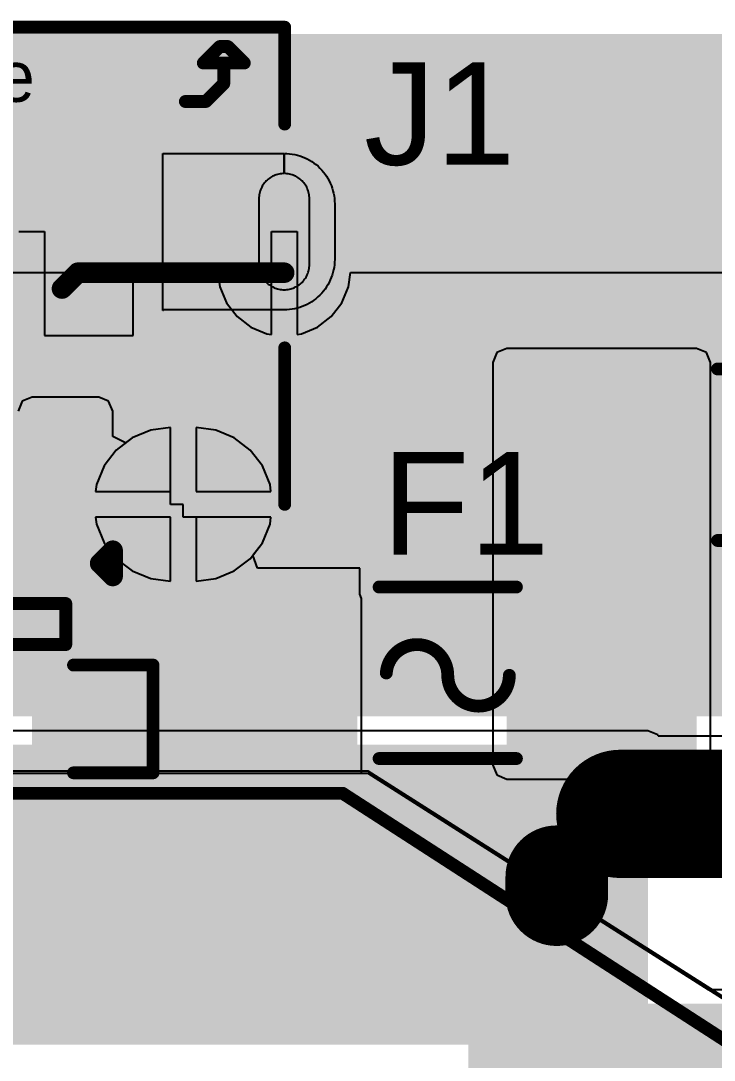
# Model space of a CAD drawing. Header units: millimetres. Extents: x -0.27 to 4.7, y -0.39 to 2.83.
# Drawn here: x 1.3506 to 1.6209, y 2.363 to 2.7681 of the extents above; entities that cross this region are included whole.
import ezdxf

# ---------------------------------------------------------------- set-up
doc = ezdxf.new("R2010")
doc.units = ezdxf.units.MM
doc.header["$MEASUREMENT"] = 0
for name, color, linetype in [('BottomLayer', 5, 'Continuous'), ('BottomSolder', 6, 'Continuous'), ('MultiLayer', 9, 'Continuous'), ('PadHoleLayer', 156, 'Continuous'), ('TopLayer', 1, 'Continuous'), ('TopOverlay', 2, 'Continuous'), ('TopPaste', 8, 'Continuous'), ('TopSolder', 216, 'Continuous'), ('ViaHoleLayer', 16, 'Continuous')]:
    doc.layers.add(name, color=color, linetype=linetype)
doc.styles.add('Arial', font='', dxfattribs={"height": 0.2})
doc.styles.get('Arial').set_extended_font_data('Arial')

# ---------------------------------------------------------------- blocks, each defined once
blk = doc.blocks.new('C___0603_25')
at = {"layer": 'TopLayer'}
for points in [[(-0.015, 0.0175), (-0.015, -0.0175), (-0.045, -0.0175), (-0.045, 0.0175)], [(0.045, 0.0175), (0.045, -0.0175), (0.015, -0.0175), (0.015, 0.0175)]]:
    blk.add_hatch(color=1, dxfattribs=at).paths.add_polyline_path(points)
at = {"layer": 'TopPaste'}
for points in [[(-0.015, 0.0175), (-0.015, -0.0175), (-0.045, -0.0175), (-0.045, 0.0175)], [(0.045, 0.0175), (0.045, -0.0175), (0.015, -0.0175), (0.015, 0.0175)]]:
    blk.add_hatch(color=8, dxfattribs=at).paths.add_polyline_path(points)
at = {"layer": 'TopSolder'}
for points in [[(-0.01264, 0.01986), (-0.01264, -0.01986), (-0.04736, -0.01986), (-0.04736, 0.01986)], [(0.04736, 0.01986), (0.04736, -0.01986), (0.01264, -0.01986), (0.01264, 0.01986)]]:
    blk.add_hatch(color=216, dxfattribs=at).paths.add_polyline_path(points)
at = {"layer": 'TopOverlay', "const_width": 0.005}
for points in [[(-0.049, 0.021), (-0.018, 0.021)], [(-0.049, -0.021), (-0.049, 0.021)], [(0.018, 0.021), (0.049, 0.021)], [(0.049, -0.021), (0.049, 0.021)], [(-0.049, -0.021), (-0.018, -0.021)], [(0.018, -0.021), (0.049, -0.021)]]:
    blk.add_lwpolyline(points, dxfattribs=at)
at = {"layer": 'TopOverlay', "const_width": 0.0025}
for points in [[(-0.05025, 0.021, 1), (-0.04775, 0.021, 1)], [(-0.05025, 0.021, 1), (-0.04775, 0.021, 1)], [(-0.01925, 0.021, 1), (-0.01675, 0.021, 1)], [(0.01675, 0.021, 1), (0.01925, 0.021, 1)], [(0.04775, 0.021, 1), (0.05025, 0.021, 1)], [(0.04775, 0.021, 1), (0.05025, 0.021, 1)], [(-0.05025, -0.021, 1), (-0.04775, -0.021, 1)], [(-0.05025, -0.021, 1), (-0.04775, -0.021, 1)], [(-0.01925, -0.021, 1), (-0.01675, -0.021, 1)], [(0.01675, -0.021, 1), (0.01925, -0.021, 1)], [(0.04775, -0.021, 1), (0.05025, -0.021, 1)], [(0.04775, -0.021, 1), (0.05025, -0.021, 1)]]:
    blk.add_lwpolyline(points, format="xyb", close=True, dxfattribs=at)
blk = doc.blocks.new('SSL0804T_220M_N_117')
at = {"layer": 'TopOverlay', "const_width": 0.005}
for points in [[(-0.065, -0.18504), (-0.24684, -0.06747)], [(0.065, -0.18504), (-0.065, -0.18504)]]:
    blk.add_lwpolyline(points, dxfattribs=at)
at = {"layer": 'TopOverlay', "const_width": 0.0025}
blk.add_lwpolyline([(-0.06625, -0.18504, 1), (-0.06375, -0.18504, 1)], format="xyb", close=True, dxfattribs=at)
blk.add_lwpolyline([(-0.06625, -0.18504, 1), (-0.06375, -0.18504, 1)], format="xyb", close=True, dxfattribs=at)
blk = doc.blocks.new('10118194_0001LF__125')
at = {"layer": 'BottomLayer'}
h = blk.add_hatch(color=5, dxfattribs=at)
edge = h.paths.add_edge_path()
edge.add_arc((-0.0935, 0), 0.01969, 270, 450)
edge.add_line((-0.0935, 0.01969), (-0.10335, 0.01969))
edge.add_arc((-0.10335, 0), 0.01969, 90, 270)
edge.add_line((-0.10335, -0.01969), (-0.0935, -0.01969))
h = blk.add_hatch(color=5, dxfattribs=at)
edge = h.paths.add_edge_path()
edge.add_arc((-0.1378, -0.12106), 0.01575, 180, 360)
edge.add_line((-0.12205, -0.12106), (-0.12205, -0.09154))
edge.add_arc((-0.1378, -0.09154), 0.01575, 0, 180)
edge.add_line((-0.15354, -0.09154), (-0.15354, -0.12106))
at = {"layer": 'BottomSolder'}
h = blk.add_hatch(color=6, dxfattribs=at)
edge = h.paths.add_edge_path()
edge.add_arc((-0.0935, 0), 0.02369, 270, 450)
edge.add_line((-0.0935, 0.02369), (-0.10335, 0.02369))
edge.add_arc((-0.10335, 0), 0.02369, 90, 270)
edge.add_line((-0.10335, -0.02369), (-0.0935, -0.02369))
h = blk.add_hatch(color=6, dxfattribs=at)
edge = h.paths.add_edge_path()
edge.add_arc((-0.1378, -0.12106), 0.01975, 180, 360)
edge.add_line((-0.11805, -0.12106), (-0.11805, -0.09154))
edge.add_arc((-0.1378, -0.09154), 0.01975, 0, 180)
edge.add_line((-0.15754, -0.09154), (-0.15754, -0.12106))
at = {"layer": 'MultiLayer'}
h = blk.add_hatch(color=9, dxfattribs=at)
edge = h.paths.add_edge_path()
edge.add_arc((-0.0935, 0), 0.01969, 270, 450)
edge.add_line((-0.0935, 0.01969), (-0.10335, 0.01969))
edge.add_arc((-0.10335, 0), 0.01969, 90, 270)
edge.add_line((-0.10335, -0.01969), (-0.0935, -0.01969))
h = blk.add_hatch(color=9, dxfattribs=at)
edge = h.paths.add_edge_path()
edge.add_arc((-0.1378, -0.12106), 0.01575, 180, 360)
edge.add_line((-0.12205, -0.12106), (-0.12205, -0.09154))
edge.add_arc((-0.1378, -0.09154), 0.01575, 0, 180)
edge.add_line((-0.15354, -0.09154), (-0.15354, -0.12106))
at = {"layer": 'PadHoleLayer'}
h = blk.add_hatch(color=156, dxfattribs=at)
edge = h.paths.add_edge_path()
edge.add_arc((-0.09252, 0), 0.01083, 270, 450)
edge.add_line((-0.09252, 0.01083), (-0.10433, 0.01083))
edge.add_arc((-0.10433, 0), 0.01083, 90, 270)
edge.add_line((-0.10433, -0.01083), (-0.09252, -0.01083))
h = blk.add_hatch(color=156, dxfattribs=at)
edge = h.paths.add_edge_path()
edge.add_arc((-0.1378, -0.11909), 0.00984, 180, 360)
edge.add_line((-0.12795, -0.11909), (-0.12795, -0.0935))
edge.add_arc((-0.1378, -0.0935), 0.00984, 0, 180)
edge.add_line((-0.14764, -0.0935), (-0.14764, -0.11909))
at = {"layer": 'TopLayer'}
for points in [[(-0.05945, 0.02657), (-0.04291, 0.02657), (-0.04291, -0.02657), (-0.05945, -0.02657)], [(-0.0689, -0.07579), (-0.00984, -0.07579), (-0.00984, -0.13681), (-0.0689, -0.13681)]]:
    blk.add_hatch(color=1, dxfattribs=at).paths.add_polyline_path(points)
h = blk.add_hatch(color=1, dxfattribs=at)
edge = h.paths.add_edge_path()
edge.add_arc((-0.0935, 0), 0.01969, 270, 450)
edge.add_line((-0.0935, 0.01969), (-0.10335, 0.01969))
edge.add_arc((-0.10335, 0), 0.01969, 90, 270)
edge.add_line((-0.10335, -0.01969), (-0.0935, -0.01969))
h = blk.add_hatch(color=1, dxfattribs=at)
edge = h.paths.add_edge_path()
edge.add_arc((-0.1378, -0.12106), 0.01575, 180, 360)
edge.add_line((-0.12205, -0.12106), (-0.12205, -0.09154))
edge.add_arc((-0.1378, -0.09154), 0.01575, 0, 180)
edge.add_line((-0.15354, -0.09154), (-0.15354, -0.12106))
at = {"layer": 'TopOverlay'}
blk.add_hatch(color=2, dxfattribs=at).paths.add_polyline_path([(-0.062, -0.042), (-0.04, -0.042), (-0.04, -0.031), (-0.062, -0.031)])
at = {"layer": 'TopPaste'}
for points in [[(-0.05945, 0.02657), (-0.04291, 0.02657), (-0.04291, -0.02657), (-0.05945, -0.02657)], [(-0.0689, -0.07579), (-0.00984, -0.07579), (-0.00984, -0.13681), (-0.0689, -0.13681)]]:
    blk.add_hatch(color=8, dxfattribs=at).paths.add_polyline_path(points)
at = {"layer": 'TopSolder'}
for points in [[(-0.06345, 0.03057), (-0.03891, 0.03057), (-0.03891, -0.03057), (-0.06345, -0.03057)], [(-0.03786, 0.03057), (-0.01332, 0.03057), (-0.01332, -0.03057), (-0.03786, -0.03057)], [(-0.0729, -0.07179), (-0.00584, -0.07179), (-0.00584, -0.14081), (-0.0729, -0.14081)]]:
    blk.add_hatch(color=216, dxfattribs=at).paths.add_polyline_path(points)
h = blk.add_hatch(color=216, dxfattribs=at)
edge = h.paths.add_edge_path()
edge.add_arc((-0.0935, 0), 0.02369, 270, 450)
edge.add_line((-0.0935, 0.02369), (-0.10335, 0.02369))
edge.add_arc((-0.10335, 0), 0.02369, 90, 270)
edge.add_line((-0.10335, -0.02369), (-0.0935, -0.02369))
h = blk.add_hatch(color=216, dxfattribs=at)
edge = h.paths.add_edge_path()
edge.add_arc((-0.1378, -0.12106), 0.01975, 180, 360)
edge.add_line((-0.11805, -0.12106), (-0.11805, -0.09154))
edge.add_arc((-0.1378, -0.09154), 0.01975, 0, 180)
edge.add_line((-0.15754, -0.09154), (-0.15754, -0.12106))
at = {"layer": 'TopLayer'}
for p, q in [((-0.14485, -0.07709), (-0.14388, -0.07675)), ((-0.14388, -0.07675), (-0.14289, -0.07646)), ((-0.14289, -0.07646), (-0.14189, -0.07622)), ((-0.14189, -0.07622), (-0.14087, -0.07603)), ((-0.14087, -0.07603), (-0.13985, -0.0759)), ((-0.13985, -0.0759), (-0.13883, -0.07581)), ((-0.13883, -0.07581), (-0.1378, -0.07579)), ((-0.1378, -0.07579), (-0.09075, -0.07579)), ((-0.09075, -0.07579), (-0.09075, -0.07559)), ((-0.09075, -0.07559), (-0.09055, -0.07559)), ((-0.09055, -0.07559), (-0.09055, -0.13681)), ((-0.15171, -0.08155), (-0.15097, -0.08084)), ((-0.15097, -0.08084), (-0.15018, -0.08017)), ((-0.15018, -0.08017), (-0.14937, -0.07955)), ((-0.14937, -0.07955), (-0.14852, -0.07896)), ((-0.14852, -0.07896), (-0.14764, -0.07842)), ((-0.14764, -0.07842), (-0.14673, -0.07793)), ((-0.14673, -0.07793), (-0.1458, -0.07749)), ((-0.1458, -0.07749), (-0.14485, -0.07709)), ((-0.15484, -0.08563), (-0.1543, -0.08475)), ((-0.1543, -0.08475), (-0.15372, -0.0839)), ((-0.15372, -0.0839), (-0.15309, -0.08308)), ((-0.15309, -0.08308), (-0.15242, -0.0823)), ((-0.15242, -0.0823), (-0.15171, -0.08155)), ((-0.14272, -0.08498), (-0.14316, -0.08525)), ((-0.14226, -0.08473), (-0.14272, -0.08498)), ((-0.1418, -0.08451), (-0.14226, -0.08473)), ((-0.14132, -0.08432), (-0.1418, -0.08451)), ((-0.14084, -0.08414), (-0.14132, -0.08432)), ((-0.14034, -0.084), (-0.14084, -0.08414)), ((-0.13984, -0.08388), (-0.14034, -0.084)), ((-0.13933, -0.08378), (-0.13984, -0.08388)), ((-0.13882, -0.08372), (-0.13933, -0.08378)), ((-0.13831, -0.08367), (-0.13882, -0.08372)), ((-0.1378, -0.08366), (-0.13831, -0.08367)), ((-0.13728, -0.08367), (-0.1378, -0.08366)), ((-0.13677, -0.08372), (-0.13728, -0.08367)), ((-0.13626, -0.08378), (-0.13677, -0.08372)), ((-0.13575, -0.08388), (-0.13626, -0.08378)), ((-0.13525, -0.084), (-0.13575, -0.08388)), ((-0.13475, -0.08414), (-0.13525, -0.084)), ((-0.13427, -0.08432), (-0.13475, -0.08414)), ((-0.13379, -0.08451), (-0.13427, -0.08432)), ((-0.13333, -0.08473), (-0.13379, -0.08451)), ((-0.13287, -0.08498), (-0.13333, -0.08473)), ((-0.13243, -0.08525), (-0.13287, -0.08498)), ((-0.15652, -0.08939), (-0.15617, -0.08842)), ((-0.15617, -0.08842), (-0.15578, -0.08747)), ((-0.15578, -0.08747), (-0.15533, -0.08654)), ((-0.15533, -0.08654), (-0.15484, -0.08563)), ((-0.14657, -0.08904), (-0.14679, -0.0895)), ((-0.14632, -0.08858), (-0.14657, -0.08904)), ((-0.14605, -0.08814), (-0.14632, -0.08858)), ((-0.14576, -0.08772), (-0.14605, -0.08814)), ((-0.14544, -0.08731), (-0.14576, -0.08772)), ((-0.14511, -0.08692), (-0.14544, -0.08731)), ((-0.14475, -0.08654), (-0.14511, -0.08692)), ((-0.14438, -0.08619), (-0.14475, -0.08654)), ((-0.14399, -0.08585), (-0.14438, -0.08619)), ((-0.14358, -0.08554), (-0.14399, -0.08585)), ((-0.14316, -0.08525), (-0.14358, -0.08554)), ((-0.13201, -0.08554), (-0.13243, -0.08525)), ((-0.1316, -0.08585), (-0.13201, -0.08554)), ((-0.13121, -0.08619), (-0.1316, -0.08585)), ((-0.13084, -0.08654), (-0.13121, -0.08619)), ((-0.13048, -0.08692), (-0.13084, -0.08654)), ((-0.13015, -0.08731), (-0.13048, -0.08692)), ((-0.12983, -0.08772), (-0.13015, -0.08731)), ((-0.12954, -0.08814), (-0.12983, -0.08772)), ((-0.12927, -0.08858), (-0.12954, -0.08814)), ((-0.12903, -0.08904), (-0.12927, -0.08858)), ((-0.1288, -0.0895), (-0.12903, -0.08904)), ((-0.15737, -0.09341), (-0.15724, -0.09239)), ((-0.15724, -0.09239), (-0.15705, -0.09138)), ((-0.15705, -0.09138), (-0.15681, -0.09038)), ((-0.15681, -0.09038), (-0.15652, -0.08939)), ((-0.14762, -0.09299), (-0.14764, -0.0935)), ((-0.14758, -0.09248), (-0.14762, -0.09299)), ((-0.14752, -0.09196), (-0.14758, -0.09248)), ((-0.14742, -0.09146), (-0.14752, -0.09196)), ((-0.1473, -0.09096), (-0.14742, -0.09146)), ((-0.14716, -0.09046), (-0.1473, -0.09096)), ((-0.14698, -0.08998), (-0.14716, -0.09046)), ((-0.14679, -0.0895), (-0.14698, -0.08998)), ((-0.12861, -0.08998), (-0.1288, -0.0895)), ((-0.12843, -0.09046), (-0.12861, -0.08998)), ((-0.12829, -0.09096), (-0.12843, -0.09046)), ((-0.12817, -0.09146), (-0.12829, -0.09096)), ((-0.12807, -0.09196), (-0.12817, -0.09146)), ((-0.12801, -0.09248), (-0.12807, -0.09196)), ((-0.12797, -0.09299), (-0.12801, -0.09248)), ((-0.12795, -0.0935), (-0.12797, -0.09299)), ((-0.15748, -0.09547), (-0.15745, -0.09444)), ((-0.15748, -0.11713), (-0.15748, -0.09547)), ((-0.15745, -0.09444), (-0.15737, -0.09341)), ((-0.14764, -0.0935), (-0.14764, -0.11909)), ((-0.12795, -0.0939), (-0.12795, -0.0935)), ((-0.12795, -0.1187), (-0.12795, -0.0939)), ((-0.15745, -0.1182), (-0.15748, -0.11713)), ((-0.15737, -0.11923), (-0.15745, -0.1182)), ((-0.15724, -0.12025), (-0.15737, -0.11923)), ((-0.15705, -0.12126), (-0.15724, -0.12025)), ((-0.15681, -0.12226), (-0.15705, -0.12126)), ((-0.14764, -0.11909), (-0.14762, -0.11966)), ((-0.14762, -0.11966), (-0.14758, -0.12017)), ((-0.14758, -0.12017), (-0.14752, -0.12068)), ((-0.14752, -0.12068), (-0.14742, -0.12118)), ((-0.14742, -0.12118), (-0.1473, -0.12168)), ((-0.12829, -0.12168), (-0.12817, -0.12118)), ((-0.12817, -0.12118), (-0.12807, -0.12068)), ((-0.12807, -0.12068), (-0.12801, -0.12017)), ((-0.12801, -0.12017), (-0.12797, -0.11966)), ((-0.12797, -0.11966), (-0.12795, -0.11909)), ((-0.12795, -0.11909), (-0.12795, -0.1187)), ((-0.15652, -0.12324), (-0.15681, -0.12226)), ((-0.15618, -0.12421), (-0.15652, -0.12324)), ((-0.15578, -0.12516), (-0.15618, -0.12421)), ((-0.15534, -0.12609), (-0.15578, -0.12516)), ((-0.1473, -0.12168), (-0.14716, -0.12217)), ((-0.14716, -0.12217), (-0.14699, -0.12265)), ((-0.14699, -0.12265), (-0.14679, -0.12313)), ((-0.14679, -0.12313), (-0.14657, -0.12359)), ((-0.14657, -0.12359), (-0.14633, -0.12404)), ((-0.14633, -0.12404), (-0.14606, -0.12448)), ((-0.14606, -0.12448), (-0.14577, -0.1249)), ((-0.14577, -0.1249), (-0.14546, -0.12531)), ((-0.14546, -0.12531), (-0.14512, -0.1257)), ((-0.13047, -0.1257), (-0.13014, -0.12531)), ((-0.13014, -0.12531), (-0.12982, -0.1249)), ((-0.12982, -0.1249), (-0.12953, -0.12448)), ((-0.12953, -0.12448), (-0.12926, -0.12404)), ((-0.12926, -0.12404), (-0.12902, -0.12359)), ((-0.12902, -0.12359), (-0.1288, -0.12313)), ((-0.1288, -0.12313), (-0.1286, -0.12265)), ((-0.1286, -0.12265), (-0.12843, -0.12217)), ((-0.12843, -0.12217), (-0.12829, -0.12168)), ((-0.15485, -0.12699), (-0.15534, -0.12609)), ((-0.15431, -0.12787), (-0.15485, -0.12699)), ((-0.15373, -0.12872), (-0.15431, -0.12787)), ((-0.1531, -0.12953), (-0.15373, -0.12872)), ((-0.15244, -0.13031), (-0.1531, -0.12953)), ((-0.14512, -0.1257), (-0.14477, -0.12607)), ((-0.14477, -0.12607), (-0.1444, -0.12642)), ((-0.1444, -0.12642), (-0.14401, -0.12675)), ((-0.14401, -0.12675), (-0.1436, -0.12707)), ((-0.1436, -0.12707), (-0.14318, -0.12736)), ((-0.14318, -0.12736), (-0.14274, -0.12762)), ((-0.14274, -0.12762), (-0.14229, -0.12787)), ((-0.14229, -0.12787), (-0.14183, -0.12809)), ((-0.14183, -0.12809), (-0.14135, -0.12829)), ((-0.14135, -0.12829), (-0.14087, -0.12846)), ((-0.14087, -0.12846), (-0.14038, -0.1286)), ((-0.14038, -0.1286), (-0.13988, -0.12872)), ((-0.13988, -0.12872), (-0.13938, -0.12882)), ((-0.13938, -0.12882), (-0.13887, -0.12888)), ((-0.13887, -0.12888), (-0.13836, -0.12892)), ((-0.13836, -0.12892), (-0.13789, -0.12894)), ((-0.13789, -0.12894), (-0.13789, -0.13681)), ((-0.1377, -0.12894), (-0.13723, -0.12892)), ((-0.1377, -0.13681), (-0.1377, -0.12894)), ((-0.13723, -0.12892), (-0.13672, -0.12888)), ((-0.13672, -0.12888), (-0.13621, -0.12882)), ((-0.13621, -0.12882), (-0.13571, -0.12872)), ((-0.13571, -0.12872), (-0.13521, -0.1286)), ((-0.13521, -0.1286), (-0.13472, -0.12846)), ((-0.13472, -0.12846), (-0.13424, -0.12829)), ((-0.13424, -0.12829), (-0.13376, -0.12809)), ((-0.13376, -0.12809), (-0.1333, -0.12787)), ((-0.1333, -0.12787), (-0.13285, -0.12762)), ((-0.13285, -0.12762), (-0.13241, -0.12736)), ((-0.13241, -0.12736), (-0.13199, -0.12707)), ((-0.13199, -0.12707), (-0.13158, -0.12675)), ((-0.13158, -0.12675), (-0.13119, -0.12642)), ((-0.13119, -0.12642), (-0.13082, -0.12607)), ((-0.13082, -0.12607), (-0.13047, -0.1257)), ((-0.15173, -0.13106), (-0.15244, -0.13031)), ((-0.15098, -0.13177), (-0.15173, -0.13106)), ((-0.1502, -0.13244), (-0.15098, -0.13177)), ((-0.14939, -0.13306), (-0.1502, -0.13244)), ((-0.14854, -0.13364), (-0.14939, -0.13306)), ((-0.14766, -0.13418), (-0.14854, -0.13364)), ((-0.14676, -0.13467), (-0.14766, -0.13418)), ((-0.14583, -0.13511), (-0.14676, -0.13467)), ((-0.14488, -0.13551), (-0.14583, -0.13511)), ((-0.14391, -0.13585), (-0.14488, -0.13551)), ((-0.14293, -0.13614), (-0.14391, -0.13585)), ((-0.14193, -0.13638), (-0.14293, -0.13614)), ((-0.14092, -0.13657), (-0.14193, -0.13638)), ((-0.1399, -0.1367), (-0.14092, -0.13657)), ((-0.13887, -0.13678), (-0.1399, -0.1367)), ((-0.13789, -0.13681), (-0.13887, -0.13678)), ((-0.09055, -0.13681), (-0.1377, -0.13681))]:
    blk.add_line(p, q, dxfattribs=at)
at = {"layer": 'TopOverlay'}
for points, const_width in [([(-0.071, 0.028), (-0.071, 0.018)], 0.00787), ([(-0.066, 0.023), (-0.071, 0.028)], 0.00787), ([(-0.066, 0.023), (-0.071, 0.018)], 0.00787), ([(-0.138, 0), (-0.138, -0.061)], 0.005), ([(-0.138, -0.14823), (-0.138, -0.186)], 0.005), ([(-0.10727, -0.15704), (-0.11427, -0.16404)], 0.005), ([(-0.09927, -0.15704), (-0.10727, -0.15704)], 0.005), ([(-0.11427, -0.16404), (-0.11427, -0.17204)], 0.005), ([(-0.11427, -0.17204), (-0.12227, -0.17204)], 0.005), ([(-0.11585, -0.17846), (-0.12227, -0.17204)], 0.005), ([(-0.10627, -0.17204), (-0.11427, -0.17204)], 0.005), ([(-0.10627, -0.17204), (-0.1127, -0.17846)], 0.005), ([(-0.1127, -0.17846), (-0.11585, -0.17846)], 0.005), ([(0.138, -0.186), (-0.138, -0.186)], 0.005)]:
    blk.add_lwpolyline(points, dxfattribs=dict(at, const_width=const_width))
for points, const_width in [([(-0.07297, 0.028, 1), (-0.06903, 0.028, 1)], 0.00394), ([(-0.07297, 0.028, 1), (-0.06903, 0.028, 1)], 0.00394), ([(-0.06797, 0.023, 1), (-0.06403, 0.023, 1)], 0.00394), ([(-0.06797, 0.023, 1), (-0.06403, 0.023, 1)], 0.00394), ([(-0.07297, 0.018, 1), (-0.06903, 0.018, 1)], 0.00394), ([(-0.07297, 0.018, 1), (-0.06903, 0.018, 1)], 0.00394), ([(-0.13925, 0, 1), (-0.13675, 0, 1)], 0.0025), ([(-0.13925, -0.061, 1), (-0.13675, -0.061, 1)], 0.0025), ([(-0.13925, -0.14823, 1), (-0.13675, -0.14823, 1)], 0.0025), ([(-0.10852, -0.15704, 1), (-0.10602, -0.15704, 1)], 0.0025), ([(-0.10852, -0.15704, 1), (-0.10602, -0.15704, 1)], 0.0025), ([(-0.10052, -0.15704, 1), (-0.09802, -0.15704, 1)], 0.0025), ([(-0.11552, -0.16404, 1), (-0.11302, -0.16404, 1)], 0.0025), ([(-0.11552, -0.16404, 1), (-0.11302, -0.16404, 1)], 0.0025), ([(-0.12352, -0.17204, 1), (-0.12102, -0.17204, 1)], 0.0025), ([(-0.12352, -0.17204, 1), (-0.12102, -0.17204, 1)], 0.0025), ([(-0.11552, -0.17204, 1), (-0.11302, -0.17204, 1)], 0.0025), ([(-0.11552, -0.17204, 1), (-0.11302, -0.17204, 1)], 0.0025), ([(-0.11552, -0.17204, 1), (-0.11302, -0.17204, 1)], 0.0025), ([(-0.10752, -0.17204, 1), (-0.10502, -0.17204, 1)], 0.0025), ([(-0.10752, -0.17204, 1), (-0.10502, -0.17204, 1)], 0.0025), ([(-0.1171, -0.17846, 1), (-0.1146, -0.17846, 1)], 0.0025), ([(-0.1171, -0.17846, 1), (-0.1146, -0.17846, 1)], 0.0025), ([(-0.11395, -0.17846, 1), (-0.11145, -0.17846, 1)], 0.0025), ([(-0.11395, -0.17846, 1), (-0.11145, -0.17846, 1)], 0.0025), ([(-0.13925, -0.186, 1), (-0.13675, -0.186, 1)], 0.0025), ([(-0.13925, -0.186, 1), (-0.13675, -0.186, 1)], 0.0025)]:
    blk.add_lwpolyline(points, format="xyb", close=True, dxfattribs=dict(at, const_width=const_width))
blk.add_text('Board Edge ', height=0.019685, rotation=180, dxfattribs=at).set_placement((0.09845, -0.15691))
blk = doc.blocks.new('IND_1206_134')
at = {"layer": 'TopLayer'}
for points in [[(-0.0811, 0.03583), (-0.02598, 0.03583), (-0.02598, -0.03583), (-0.0811, -0.03583)], [(0.02598, 0.03583), (0.0811, 0.03583), (0.0811, -0.03583), (0.02598, -0.03583)]]:
    blk.add_hatch(color=1, dxfattribs=at).paths.add_polyline_path(points)
at = {"layer": 'TopPaste'}
for points in [[(-0.0811, 0.03583), (-0.02598, 0.03583), (-0.02598, -0.03583), (-0.0811, -0.03583)], [(0.02598, 0.03583), (0.0811, 0.03583), (0.0811, -0.03583), (0.02598, -0.03583)]]:
    blk.add_hatch(color=8, dxfattribs=at).paths.add_polyline_path(points)
at = {"layer": 'TopSolder'}
for points in [[(-0.0851, 0.03983), (-0.02198, 0.03983), (-0.02198, -0.03983), (-0.0851, -0.03983)], [(0.02198, 0.03983), (0.0851, 0.03983), (0.0851, -0.03983), (0.02198, -0.03983)]]:
    blk.add_hatch(color=216, dxfattribs=at).paths.add_polyline_path(points)
at = {"layer": 'TopOverlay', "const_width": 0.005}
for points in [[(-0.01339, 0.03343), (0.01339, 0.03343)], [(-0.01339, -0.03343), (0.01339, -0.03343)]]:
    blk.add_lwpolyline(points, dxfattribs=at)
at = {"layer": 'TopOverlay', "const_width": 0.0025}
for points in [[(-0.01464, 0.03343, 1), (-0.01214, 0.03343, 1)], [(0.01214, 0.03343, 1), (0.01464, 0.03343, 1)], [(-0.01464, -0.03343, 1), (-0.01214, -0.03343, 1)], [(0.01214, -0.03343, 1), (0.01464, -0.03343, 1)]]:
    blk.add_lwpolyline(points, format="xyb", close=True, dxfattribs=at)
blk = doc.blocks.new('F____1206__3216_M_______137')
at = {"layer": 'TopLayer'}
for points in [[(-0.08102, 0.03583), (-0.03929, 0.03583), (-0.03929, -0.03583), (-0.08102, -0.03583)], [(0.03929, 0.03583), (0.08102, 0.03583), (0.08102, -0.03583), (0.03929, -0.03583)]]:
    blk.add_hatch(color=1, dxfattribs=at).paths.add_polyline_path(points)
at = {"layer": 'TopPaste'}
for points in [[(-0.08102, 0.03583), (-0.03929, 0.03583), (-0.03929, -0.03583), (-0.08102, -0.03583)], [(0.03929, 0.03583), (0.08102, 0.03583), (0.08102, -0.03583), (0.03929, -0.03583)]]:
    blk.add_hatch(color=8, dxfattribs=at).paths.add_polyline_path(points)
at = {"layer": 'TopSolder'}
for points in [[(-0.08502, 0.03983), (-0.03529, 0.03983), (-0.03529, -0.03983), (-0.08502, -0.03983)], [(0.03529, 0.03983), (0.08502, 0.03983), (0.08502, -0.03983), (0.03529, -0.03983)]]:
    blk.add_hatch(color=216, dxfattribs=at).paths.add_polyline_path(points)
at = {"layer": 'TopOverlay', "const_width": 0.005}
for points in [[(-0.02677, 0.03343), (0.02677, 0.03343)], [(-0.02677, -0.03343), (0.02677, -0.03343)]]:
    blk.add_lwpolyline(points, dxfattribs=at)
at = {"layer": 'TopOverlay', "const_width": 0.0025}
for points in [[(-0.02802, 0.03343, 1), (-0.02552, 0.03343, 1)], [(0.02552, 0.03343, 1), (0.02802, 0.03343, 1)], [(-0.02521, -0.00008, 1), (-0.02271, -0.00008, 1)], [(-0.00125, -0.001, 1), (0.00125, -0.001, 1)], [(-0.00125, -0.001, 1), (0.00125, -0.001, 1)], [(0.02275, -0.001, 1), (0.02525, -0.001, 1)], [(-0.02802, -0.03343, 1), (-0.02552, -0.03343, 1)], [(0.02552, -0.03343, 1), (0.02802, -0.03343, 1)]]:
    blk.add_lwpolyline(points, format="xyb", close=True, dxfattribs=at)
at = {"layer": 'TopOverlay', "const_width": 0.005}
for points in [[(-0.02396, -0.00008, -0.962331), (0, -0.001)], [(0.024, -0.001, -1), (0, -0.001)]]:
    blk.add_lwpolyline(points, format="xyb", dxfattribs=at)
blk = doc.blocks.new('DSN0603_2_165')
at = {"layer": 'TopLayer'}
for points in [[(-0.01181, 0.00472), (-0.00394, 0.00472), (-0.00394, -0.00472), (-0.01181, -0.00472)], [(0.00394, 0.00472), (0.01181, 0.00472), (0.01181, -0.00472), (0.00394, -0.00472)]]:
    blk.add_hatch(color=1, dxfattribs=at).paths.add_polyline_path(points)
at = {"layer": 'TopPaste'}
for points in [[(-0.01181, 0.00472), (-0.00394, 0.00472), (-0.00394, -0.00472), (-0.01181, -0.00472)], [(0.00394, 0.00472), (0.01181, 0.00472), (0.01181, -0.00472), (0.00394, -0.00472)]]:
    blk.add_hatch(color=8, dxfattribs=at).paths.add_polyline_path(points)
at = {"layer": 'TopSolder'}
for points in [[(-0.01398, 0.00689), (-0.00177, 0.00689), (-0.00177, -0.00689), (-0.01398, -0.00689)], [(0.00177, 0.00689), (0.01398, 0.00689), (0.01398, -0.00689), (0.00177, -0.00689)]]:
    blk.add_hatch(color=216, dxfattribs=at).paths.add_polyline_path(points)
at = {"layer": 'TopOverlay', "const_width": 0.005}
for points in [[(-0.015, 0.008), (0.015, 0.008)], [(-0.015, -0.008), (-0.015, 0.008)], [(0.015, -0.008), (0.015, 0.008)], [(-0.015, -0.008), (0.015, -0.008)]]:
    blk.add_lwpolyline(points, dxfattribs=at)
at = {"layer": 'TopOverlay', "const_width": 0.0025}
for points in [[(-0.01625, 0.008, 1), (-0.01375, 0.008, 1)], [(-0.01625, 0.008, 1), (-0.01375, 0.008, 1)], [(0.01375, 0.008, 1), (0.01625, 0.008, 1)], [(0.01375, 0.008, 1), (0.01625, 0.008, 1)], [(-0.01625, -0.008, 1), (-0.01375, -0.008, 1)], [(-0.01625, -0.008, 1), (-0.01375, -0.008, 1)], [(0.01375, -0.008, 1), (0.01625, -0.008, 1)], [(0.01375, -0.008, 1), (0.01625, -0.008, 1)]]:
    blk.add_lwpolyline(points, format="xyb", close=True, dxfattribs=at)

msp = doc.modelspace()

# ---------------------------------------------------------------- hatches: boundary and pattern name
at = {"layer": 'BottomLayer'}
for points in [[(1.24682, 2.63795), (1.68382, 2.63795), (1.68382, 2.76295), (1.24682, 2.76295)], [(1.571, 2.652), (2.375, 2.652), (2.375, 2.76295), (1.571, 2.76295)], [(1.178, 2.497), (1.769, 2.497), (1.769, 2.70995), (1.178, 2.70995)], [(1.187, 2.369), (1.595, 2.369), (1.595, 2.486), (1.187, 2.486)]]:
    msp.add_hatch(color=5, dxfattribs=at).paths.add_polyline_path(points)
h = msp.add_hatch(color=5, dxfattribs=at)
edge = h.paths.add_edge_path()
edge.add_arc((1.52582, 2.74695), 0.01181, 0, 360)
h = msp.add_hatch(color=5, dxfattribs=at)
edge = h.paths.add_edge_path()
edge.add_arc((1.55042, 2.74695), 0.01181, 0, 360)
h = msp.add_hatch(color=5, dxfattribs=at)
edge = h.paths.add_edge_path()
edge.add_arc((1.52582, 2.72095), 0.01181, 0, 360)
h = msp.add_hatch(color=5, dxfattribs=at)
edge = h.paths.add_edge_path()
edge.add_arc((1.55042, 2.72095), 0.01181, 0, 360)
h = msp.add_hatch(color=5, dxfattribs=at)
edge = h.paths.add_edge_path()
edge.add_arc((1.52582, 2.69495), 0.01181, 0, 360)
h = msp.add_hatch(color=5, dxfattribs=at)
edge = h.paths.add_edge_path()
edge.add_arc((1.55042, 2.69495), 0.01181, 0, 360)
h = msp.add_hatch(color=5, dxfattribs=at)
edge = h.paths.add_edge_path()
edge.add_arc((1.52582, 2.66795), 0.01181, 0, 360)
h = msp.add_hatch(color=5, dxfattribs=at)
edge = h.paths.add_edge_path()
edge.add_arc((1.55042, 2.66795), 0.01181, 0, 360)
at = {"layer": 'BottomSolder'}
h = msp.add_hatch(color=6, dxfattribs=at)
edge = h.paths.add_edge_path()
edge.add_arc((1.52582, 2.74695), 0.00591, 0, 360)
h = msp.add_hatch(color=6, dxfattribs=at)
edge = h.paths.add_edge_path()
edge.add_arc((1.55042, 2.74695), 0.00591, 0, 360)
h = msp.add_hatch(color=6, dxfattribs=at)
edge = h.paths.add_edge_path()
edge.add_arc((1.52582, 2.72095), 0.00591, 0, 360)
h = msp.add_hatch(color=6, dxfattribs=at)
edge = h.paths.add_edge_path()
edge.add_arc((1.55042, 2.72095), 0.00591, 0, 360)
h = msp.add_hatch(color=6, dxfattribs=at)
edge = h.paths.add_edge_path()
edge.add_arc((1.52582, 2.69495), 0.00591, 0, 360)
h = msp.add_hatch(color=6, dxfattribs=at)
edge = h.paths.add_edge_path()
edge.add_arc((1.55042, 2.69495), 0.00591, 0, 360)
h = msp.add_hatch(color=6, dxfattribs=at)
edge = h.paths.add_edge_path()
edge.add_arc((1.52582, 2.66795), 0.00591, 0, 360)
h = msp.add_hatch(color=6, dxfattribs=at)
edge = h.paths.add_edge_path()
edge.add_arc((1.55042, 2.66795), 0.00591, 0, 360)
at = {"layer": 'TopLayer'}
for points in [[(0.15397, 2.69695), (1.85, 2.69695), (1.85, 2.75995), (0.15397, 2.75995)], [(1, 2.652), (1.849, 2.652), (1.849, 2.70995), (1, 2.70995)], [(1.54, 2.478), (1.614, 2.478), (1.614, 2.635), (1.54, 2.635)], [(1.355, 2.506), (1.381, 2.506), (1.381, 2.616), (1.355, 2.616)], [(1.355, 2.475), (1.478, 2.475), (1.478, 2.543), (1.355, 2.543)], [(1.525, 2.228), (1.782, 2.228), (1.782, 2.385), (1.525, 2.385)]]:
    msp.add_hatch(color=1, dxfattribs=at).paths.add_polyline_path(points)
h = msp.add_hatch(color=1, dxfattribs=at)
edge = h.paths.add_edge_path()
edge.add_arc((1.52582, 2.74695), 0.01181, 0, 360)
h = msp.add_hatch(color=1, dxfattribs=at)
edge = h.paths.add_edge_path()
edge.add_arc((1.55042, 2.74695), 0.01181, 0, 360)
h = msp.add_hatch(color=1, dxfattribs=at)
edge = h.paths.add_edge_path()
edge.add_arc((1.52582, 2.72095), 0.01181, 0, 360)
h = msp.add_hatch(color=1, dxfattribs=at)
edge = h.paths.add_edge_path()
edge.add_arc((1.55042, 2.72095), 0.01181, 0, 360)
h = msp.add_hatch(color=1, dxfattribs=at)
edge = h.paths.add_edge_path()
edge.add_arc((1.52582, 2.69495), 0.01181, 0, 360)
h = msp.add_hatch(color=1, dxfattribs=at)
edge = h.paths.add_edge_path()
edge.add_arc((1.55042, 2.69495), 0.01181, 0, 360)
h = msp.add_hatch(color=1, dxfattribs=at)
edge = h.paths.add_edge_path()
edge.add_arc((1.52582, 2.66795), 0.01181, 0, 360)
h = msp.add_hatch(color=1, dxfattribs=at)
edge = h.paths.add_edge_path()
edge.add_arc((1.55042, 2.66795), 0.01181, 0, 360)
at = {"layer": 'TopSolder'}
h = msp.add_hatch(color=216, dxfattribs=at)
edge = h.paths.add_edge_path()
edge.add_arc((1.52582, 2.74695), 0.00591, 0, 360)
h = msp.add_hatch(color=216, dxfattribs=at)
edge = h.paths.add_edge_path()
edge.add_arc((1.55042, 2.74695), 0.00591, 0, 360)
h = msp.add_hatch(color=216, dxfattribs=at)
edge = h.paths.add_edge_path()
edge.add_arc((1.52582, 2.72095), 0.00591, 0, 360)
h = msp.add_hatch(color=216, dxfattribs=at)
edge = h.paths.add_edge_path()
edge.add_arc((1.55042, 2.72095), 0.00591, 0, 360)
h = msp.add_hatch(color=216, dxfattribs=at)
edge = h.paths.add_edge_path()
edge.add_arc((1.52582, 2.69495), 0.00591, 0, 360)
h = msp.add_hatch(color=216, dxfattribs=at)
edge = h.paths.add_edge_path()
edge.add_arc((1.55042, 2.69495), 0.00591, 0, 360)
h = msp.add_hatch(color=216, dxfattribs=at)
edge = h.paths.add_edge_path()
edge.add_arc((1.52582, 2.66795), 0.00591, 0, 360)
h = msp.add_hatch(color=216, dxfattribs=at)
edge = h.paths.add_edge_path()
edge.add_arc((1.55042, 2.66795), 0.00591, 0, 360)
at = {"layer": 'ViaHoleLayer'}
h = msp.add_hatch(color=16, dxfattribs=at)
edge = h.paths.add_edge_path()
edge.add_arc((1.52582, 2.74695), 0.00591, 0, 360)
h = msp.add_hatch(color=16, dxfattribs=at)
edge = h.paths.add_edge_path()
edge.add_arc((1.55042, 2.74695), 0.00591, 0, 360)
h = msp.add_hatch(color=16, dxfattribs=at)
edge = h.paths.add_edge_path()
edge.add_arc((1.52582, 2.72095), 0.00591, 0, 360)
h = msp.add_hatch(color=16, dxfattribs=at)
edge = h.paths.add_edge_path()
edge.add_arc((1.55042, 2.72095), 0.00591, 0, 360)
h = msp.add_hatch(color=16, dxfattribs=at)
edge = h.paths.add_edge_path()
edge.add_arc((1.52582, 2.69495), 0.00591, 0, 360)
h = msp.add_hatch(color=16, dxfattribs=at)
edge = h.paths.add_edge_path()
edge.add_arc((1.55042, 2.69495), 0.00591, 0, 360)
h = msp.add_hatch(color=16, dxfattribs=at)
edge = h.paths.add_edge_path()
edge.add_arc((1.52582, 2.66795), 0.00591, 0, 360)
h = msp.add_hatch(color=16, dxfattribs=at)
edge = h.paths.add_edge_path()
edge.add_arc((1.55042, 2.66795), 0.00591, 0, 360)

# ---------------------------------------------------------------- linework, layer by layer
at = {"layer": 'BottomLayer'}
for p, q in [((1.44825, 2.64587), (1.44825, 2.68595)), ((1.44825, 2.68595), (1.45825, 2.68595)), ((1.45825, 2.68595), (1.45825, 2.64587)), ((1.20347, 2.67), (1.42743, 2.67)), ((1.42743, 2.67), (1.42816, 2.66446)), ((1.47833, 2.66446), (1.47906, 2.67)), ((1.47906, 2.67), (3.41771, 2.67)), ((1.42816, 2.66446), (1.43076, 2.6582)), ((1.47574, 2.6582), (1.47833, 2.66446)), ((1.43076, 2.6582), (1.43488, 2.65282)), ((1.47161, 2.65282), (1.47574, 2.6582)), ((1.43488, 2.65282), (1.44026, 2.64869)), ((1.46623, 2.64869), (1.47161, 2.65282)), ((1.44026, 2.64869), (1.44653, 2.6461)), ((1.44653, 2.6461), (1.44825, 2.64587)), ((1.45825, 2.64587), (1.45997, 2.6461)), ((1.45997, 2.6461), (1.46623, 2.64869)), ((1.40888, 2.60958), (1.40121, 2.60857)), ((1.40888, 2.58465), (1.40888, 2.60958)), ((1.42655, 2.60857), (1.41888, 2.60958)), ((1.41888, 2.60958), (1.41888, 2.58465)), ((1.39399, 2.60558), (1.38778, 2.60082)), ((1.40121, 2.60857), (1.39399, 2.60558)), ((1.43377, 2.60558), (1.42655, 2.60857)), ((1.43997, 2.60082), (1.43377, 2.60558)), ((1.38778, 2.60082), (1.38303, 2.59462)), ((1.44473, 2.59462), (1.43997, 2.60082)), ((1.38303, 2.59462), (1.38004, 2.5874)), ((1.44772, 2.5874), (1.44473, 2.59462)), ((1.38004, 2.5874), (1.37967, 2.58465)), ((1.44808, 2.58465), (1.44772, 2.5874)), ((1.37967, 2.58465), (1.40888, 2.58465)), ((1.41888, 2.58465), (1.44808, 2.58465)), ((1.40888, 2.57465), (1.37967, 2.57465)), ((1.37967, 2.57465), (1.38004, 2.5719)), ((1.40888, 2.54972), (1.40888, 2.57465)), ((1.44808, 2.57465), (1.41888, 2.57465)), ((1.41888, 2.57465), (1.41888, 2.54972)), ((1.44772, 2.5719), (1.44808, 2.57465)), ((1.38004, 2.5719), (1.38303, 2.56468)), ((1.44473, 2.56468), (1.44772, 2.5719)), ((1.38303, 2.56468), (1.38778, 2.55848)), ((1.43997, 2.55848), (1.44473, 2.56468)), ((1.38778, 2.55848), (1.39399, 2.55372)), ((1.43377, 2.55372), (1.43997, 2.55848)), ((1.39399, 2.55372), (1.40121, 2.55073)), ((1.42655, 2.55073), (1.43377, 2.55372)), ((1.40121, 2.55073), (1.40888, 2.54972)), ((1.41888, 2.54972), (1.42655, 2.55073)), ((1.595, 2.49141), (1.187, 2.49141)), ((1.59883, 2.48983), (1.595, 2.49141)), ((1.59906, 2.48926), (1.59883, 2.48983)), ((1.77218, 2.48926), (1.59906, 2.48926)), ((1.48595, 2.47571), (1.33754, 2.47571)), ((1.68646, 2.34829), (1.48595, 2.47571))]:
    msp.add_line(p, q, dxfattribs=at)
for points, const_width in [([(1.36663, 2.66376), (1.37282, 2.66995)], 0.008), ([(1.37282, 2.66995), (1.45325, 2.66995)], 0.008), ([(1.58425, 2.459), (1.78471, 2.459)], 0.05), ([(1.5595, 2.4275), (1.5595, 2.4345)], 0.04)]:
    msp.add_lwpolyline(points, dxfattribs=dict(at, const_width=const_width))
for points, const_width in [([(1.37082, 2.66995, 1), (1.37482, 2.66995, 1)], 0.004), ([(1.37082, 2.66995, 1), (1.37482, 2.66995, 1)], 0.004), ([(1.45125, 2.66995, 1), (1.45525, 2.66995, 1)], 0.004), ([(1.36463, 2.66376, 1), (1.36863, 2.66376, 1)], 0.004), ([(1.57175, 2.459, 1), (1.59675, 2.459, 1)], 0.025), ([(1.5495, 2.4345, 1), (1.5695, 2.4345, 1)], 0.02), ([(1.5495, 2.4275, 1), (1.5695, 2.4275, 1)], 0.02)]:
    msp.add_lwpolyline(points, format="xyb", close=True, dxfattribs=dict(at, const_width=const_width))
at = {"layer": 'TopLayer'}
for p, q in [((1.34982, 2.68595), (1.35982, 2.68595)), ((1.35982, 2.68595), (1.35982, 2.64544)), ((1.44825, 2.64587), (1.44825, 2.68595)), ((1.44825, 2.68595), (1.45825, 2.68595)), ((1.45825, 2.68595), (1.45825, 2.64587)), ((1.39435, 2.64544), (1.39435, 2.67)), ((1.39435, 2.67), (1.42743, 2.67)), ((1.42743, 2.67), (1.42816, 2.66446)), ((1.47833, 2.66446), (1.47906, 2.67)), ((1.47906, 2.67), (1.92433, 2.67)), ((1.42816, 2.66446), (1.43076, 2.6582)), ((1.47574, 2.6582), (1.47833, 2.66446)), ((1.43076, 2.6582), (1.43488, 2.65282)), ((1.47161, 2.65282), (1.47574, 2.6582)), ((1.43488, 2.65282), (1.44026, 2.64869)), ((1.46623, 2.64869), (1.47161, 2.65282)), ((1.44026, 2.64869), (1.44653, 2.6461)), ((1.44653, 2.6461), (1.44825, 2.64587)), ((1.45825, 2.64587), (1.45997, 2.6461)), ((1.45997, 2.6461), (1.46623, 2.64869)), ((1.35982, 2.64544), (1.39435, 2.64544)), ((1.53617, 2.63883), (1.53459, 2.635)), ((1.54, 2.64041), (1.53617, 2.63883)), ((1.614, 2.64041), (1.54, 2.64041)), ((1.61783, 2.63883), (1.614, 2.64041)), ((1.61941, 2.635), (1.61783, 2.63883)), ((1.53459, 2.635), (1.53459, 2.478)), ((1.61941, 2.478), (1.61941, 2.635)), ((1.35117, 2.61983), (1.34959, 2.616)), ((1.355, 2.62141), (1.35117, 2.61983)), ((1.381, 2.62141), (1.355, 2.62141)), ((1.38483, 2.61983), (1.381, 2.62141)), ((1.38641, 2.616), (1.38483, 2.61983)), ((1.38641, 2.60607), (1.38641, 2.616)), ((1.40888, 2.60958), (1.40121, 2.60857)), ((1.40888, 2.57965), (1.40888, 2.60958)), ((1.42655, 2.60857), (1.41888, 2.60958)), ((1.41888, 2.60958), (1.41888, 2.58465)), ((1.39141, 2.6036), (1.38641, 2.60607)), ((1.39399, 2.60558), (1.39141, 2.6036)), ((1.40121, 2.60857), (1.39399, 2.60558)), ((1.43377, 2.60558), (1.42655, 2.60857)), ((1.43997, 2.60082), (1.43377, 2.60558)), ((1.44473, 2.59462), (1.43997, 2.60082)), ((1.44772, 2.5874), (1.44473, 2.59462)), ((1.44808, 2.58465), (1.44772, 2.5874)), ((1.41888, 2.58465), (1.44808, 2.58465)), ((1.41388, 2.57965), (1.40888, 2.57965)), ((1.41388, 2.57465), (1.41388, 2.57965)), ((1.44808, 2.57465), (1.41388, 2.57465)), ((1.44772, 2.5719), (1.44808, 2.57465)), ((1.44473, 2.56468), (1.44772, 2.5719)), ((1.44101, 2.55983), (1.44473, 2.56468)), ((1.44289, 2.55483), (1.44101, 2.55983)), ((1.48271, 2.55483), (1.44289, 2.55483)), ((1.48271, 2.5447), (1.48271, 2.55483)), ((1.48341, 2.543), (1.48271, 2.5447)), ((1.48341, 2.475), (1.48341, 2.543)), ((1.53459, 2.478), (1.53617, 2.47417)), ((1.61783, 2.47417), (1.61941, 2.478)), ((1.48595, 2.47471), (1.33754, 2.47471)), ((1.4836, 2.47471), (1.48341, 2.475)), ((1.48595, 2.47471), (1.4836, 2.47471)), ((1.68646, 2.34729), (1.48595, 2.47471)), ((1.6186, 2.39041), (1.48595, 2.47471)), ((1.53617, 2.47417), (1.54, 2.47259)), ((1.54, 2.47259), (1.614, 2.47259)), ((1.614, 2.47259), (1.61783, 2.47417)), ((1.782, 2.39041), (1.6186, 2.39041))]:
    msp.add_line(p, q, dxfattribs=at)

# ---------------------------------------------------------------- block references
at = {"rotation": 180}
for name, p in [('10118194_0001LF__125', (1.31545, 2.57965)), ('SSL0804T_220M_N_117', (1.411, 2.282))]:
    msp.add_blockref(name, p, dxfattribs=at)
for name, p in [('IND_1206_134', (1.63554, 2.599)), ('F____1206__3216_M_______137', (1.517, 2.514)), ('DSN0603_2_165', (1.35313, 2.533)), ('C___0603_25', (1.35313, 2.496))]:
    msp.add_blockref(name, p)

# ---------------------------------------------------------------- texts
at = {"layer": 'TopOverlay', "style": 'Arial'}
for s, p in [('J1', (1.48434, 2.71201)), ('F1', (1.49134, 2.56001))]:
    msp.add_text(s, height=0.04, dxfattribs=at).set_placement(p)

doc.saveas('drawing.dxf')
